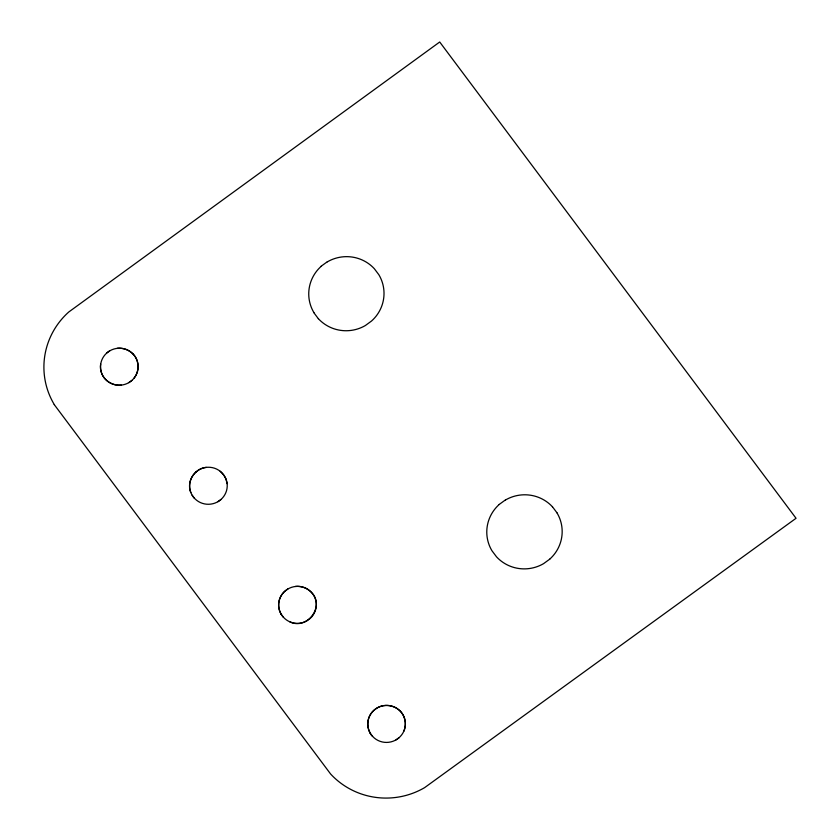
<?xml version="1.0" encoding="UTF-8"?>
<svg xmlns="http://www.w3.org/2000/svg" width="840" height="840" viewBox="0 0 840 840"><rect width="100%" height="100%" fill="white"/><g stroke="black" fill="none" stroke-linecap="round" stroke-linejoin="round"><path stroke-width="1.26" d="M403.788 731.283C406.655 724.71 405.363 716.72 400.533 711.407M133.99 378.221C139.587 371.332 139.335 360.707 133.287 354.186M106.659 353.02L109.778 350.763M131.933 380.383L128.825 382.641M321.048 266.301L327.264 261.786M195.752 472.101L198.859 469.844A18.826 18.491 -10.7 0 1 222.39 473.308L224.648 476.312A18.826 18.491 -10.7 0 1 219.009 501.007A18.826 18.491 -10.7 0 1 193.62 497.301A18.826 18.491 -10.7 0 1 195.815 472.112M221.015 499.454L217.907 501.711M499.212 504.441L505.439 499.926M549.749 559.157L543.533 563.672A37.663 36.991 -10.7 0 1 496.514 556.815L491.946 550.736A37.653 36.991 -10.7 0 1 499.233 504.462M399.179 737.594L396.07 739.851M287.942 588.903L284.834 591.171A18.837 18.501 -10.7 0 0 281.201 614.313M206.335 467.366C194.607 468.447 186.249 481.604 190.806 492.597M117.254 348.296C124.436 347.56 131.775 351.057 135.555 357.231A18.837 18.501 -10.7 0 1 120.729 385.171A18.837 18.501 -10.7 0 1 101.85 359.94A18.837 18.501 -10.7 0 1 133.298 354.239M121.328 385.119C114.765 385.76 108.139 382.967 104.087 377.748A18.932 18.596 -10.7 0 1 100.664 363.993M295.418 586.436C302.6 585.7 309.939 589.197 313.73 595.371A18.837 18.501 -10.7 0 1 310.096 618.524L306.989 620.792A18.837 18.501 -10.7 0 1 281.935 615.384A18.837 18.501 -10.7 0 1 285.863 590.373A18.837 18.501 -10.7 0 1 311.462 592.379C325.248 606.186 307.115 630.325 289.863 621.852M220.185 471.251L223.577 474.726L225.95 478.947L227.115 483.651M552.457 506.772L557.014 512.851M318.339 318.696L313.782 312.606M194.387 498.288L192.108 495.254M283.469 617.358L281.19 614.313M370.282 733.394L372.561 736.439M54.233 404.596L330.593 773.976A75.317 73.983 -10.7 0 0 424.62 787.637L796.047 518.28L439.709 42L68.764 311.997A75.317 73.983 -10.7 0 0 54.275 404.565M371.343 734.969C367.51 729.677 366.723 722.558 369.306 716.552A18.785 18.459 -10.7 0 1 379.722 706.682C388.059 703.469 398.202 706.755 402.812 714.452A18.826 18.491 -10.7 0 1 396.921 739.316A18.826 18.491 -10.7 0 1 371.406 734.958M370.346 733.383A18.826 18.491 -10.7 0 1 373.989 710.251L377.024 707.984A18.826 18.491 -10.7 0 1 400.554 711.449M556.994 512.873A37.663 36.991 -10.7 0 1 549.738 559.146M505.481 500A37.663 36.991 -10.7 0 1 552.478 506.835M313.919 312.606A37.653 36.991 -10.7 0 1 321.174 266.333M327.338 261.859A37.653 36.991 -10.7 0 1 374.325 268.706L378.851 274.722A37.653 36.991 -10.7 0 1 371.564 320.995L365.358 325.531A37.653 36.991 -10.7 0 1 318.35 318.675"/></g></svg>
